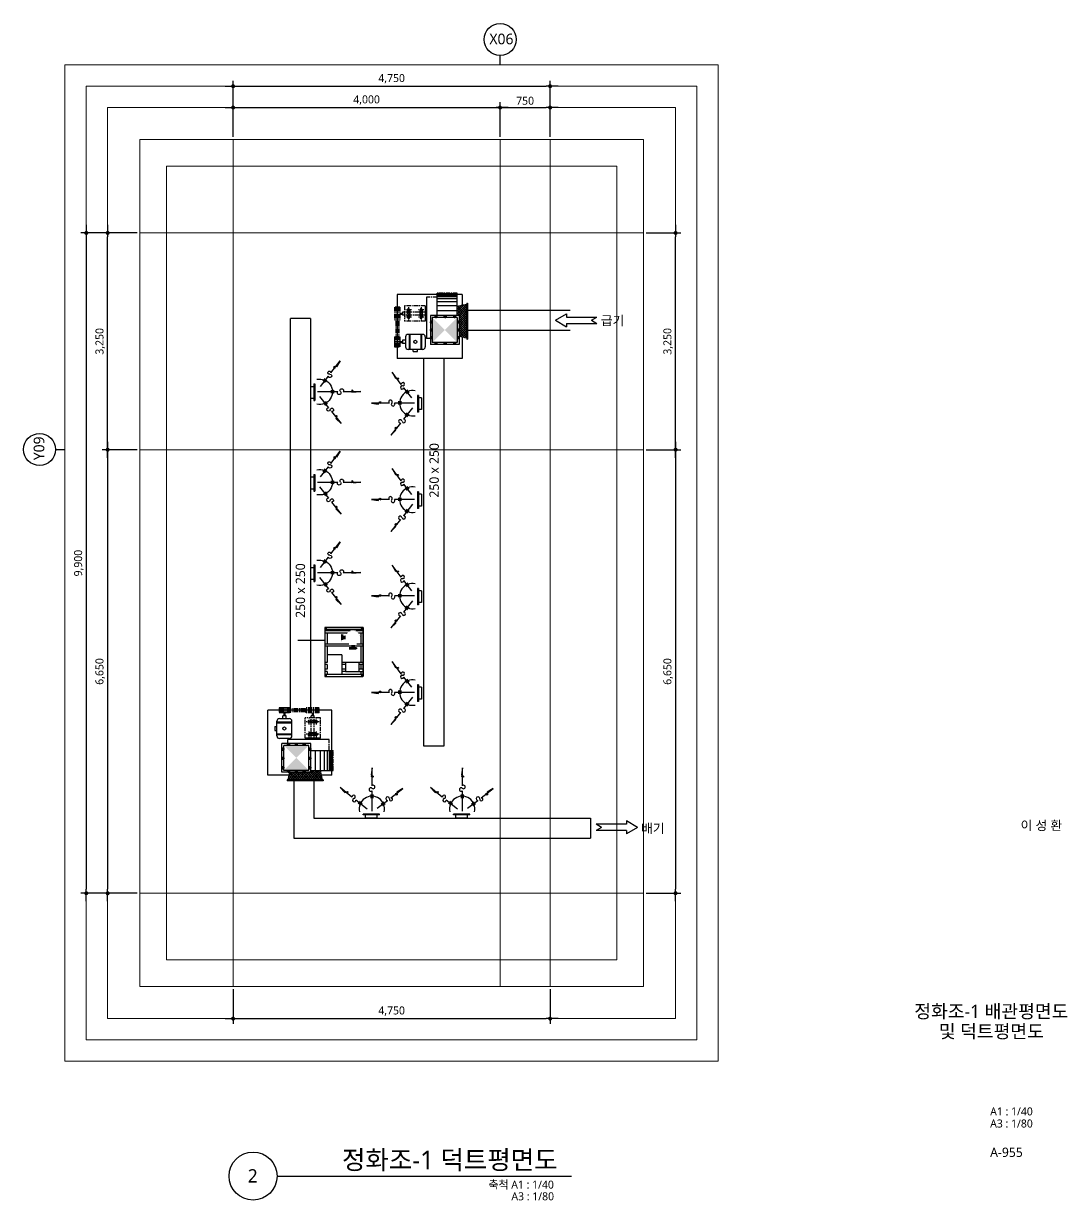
# Model space of a CAD drawing. Header units: millimetres. Extents: x 169673 to 334584, y 156879 to 224061.
# Drawn here: x 318942 to 334584, y 204774 to 222420 of the extents above; entities that cross this region are included whole.
import ezdxf
from ezdxf.enums import TextEntityAlignment as Align

# ---------------------------------------------------------------- set-up
doc = ezdxf.new("R2010")
doc.units = ezdxf.units.MM
doc.header["$LTSCALE"] = 40
doc.header["$MEASUREMENT"] = 0
for name, pattern in [('CEN', [62, 60, -1, 0, -1]), ('CENTER', [2, 1.25, -0.25, 0.25, -0.25]), ('HIDDEN', [2, 1, -1])]:
    doc.linetypes.add(name, pattern=pattern)
doc.layers.get('0').update_dxf_attribs({"linetype": 'CONTINUOUS'})
for name, color, linetype, lineweight in [('A-AXIS-BUBL', 7, 'CONTINUOUS', 25), ('A-AXIS-LINE', 1, 'CEN', 15), ('A-BORD-TEXT', 3, 'CONTINUOUS', 25), ('A-MKXX-NAME', 3, 'CONTINUOUS', 25), ('A-XXXX-SYMB', 7, 'CONTINUOUS', 25), ('A-XXXX-TXT1', 3, 'CONTINUOUS', 25)]:
    doc.layers.add(name, color=color, linetype=linetype, lineweight=lineweight)
for name, color, linetype in [('A-DIMS', 7, 'CONTINUOUS'), ('A-XXXX-TXT2', 3, 'CONTINUOUS'), ('DUCT', 4, 'CONTINUOUS'), ('해성', 4, 'CONTINUOUS')]:
    doc.layers.add(name, color=color, linetype=linetype)
doc.layers.add('A-XXXX-NPLT', color=144, linetype='CONTINUOUS', lineweight=15, plot=False)
doc.styles.add('HY울릉도L', font='')
doc.styles.add('맑은고딕', font='malgun.ttf')
doc.styles.get('HY울릉도L').set_extended_font_data('HYwulM')
doc.dimstyles.new('CDIM', dxfattribs={"dimtxt": 3, "dimasz": 1.5, "dimexe": 2, "dimexo": 1, "dimgap": 1, "dimtad": 1, "dimdec": 0, "dimrnd": 0.5, "dimzin": 0, "dimdsep": 32, "dimlunit": 6, "dimtxsty": 'HY울릉도L', "dimblk1": '_CIDOT', "dimblk2": '_CIDOT', "dimsah": 1, "dimcen": 5.5, "dimclrd": 2, "dimclre": 2, "dimclrt": 7, "dimadec": 0, "dimazin": 0, "dimtfac": 1, "dimtdec": 0, "dimtix": 1, "dimtmove": 2, "dimatfit": 1, "dimldrblk": '_CIDOT', "dimfxl": 1, "dimtolj": 1, "dimtzin": 0, "dimlwd": -1, "dimarcsym": 0})

# ---------------------------------------------------------------- blocks, each defined once
blk = doc.blocks.new('UVTAL')
at = {"color": 4}
for p, q in [((62645, 11356, 0), (62645, 10895, 0)), ((62645, 11356, 0), (63004, 11356, 0)), ((62647, 11353, 0), (63002, 11353, 0)), ((62647, 11353, 0), (62647, 10897, 0)), ((62647, 11335, 0), (63002, 11335, 0)), ((62647, 11325, 0), (62714, 11325, 0)), ((62647, 11304, 0), (62687, 11304, 0)), ((62666, 11335, 0), (62666, 11325, 0)), ((62666, 11304, 0), (62666, 11201, 0)), ((62767, 11325, 0), (63002, 11325, 0)), ((62795, 11304, 0), (63002, 11304, 0)), ((62811, 11271, 0), (62850, 11271, 0)), ((62811, 11260, 0), (62850, 11260, 0)), ((62836, 11271, 0), (62836, 11290, 0)), ((62836, 11281, 0), (62844, 11281, 0)), ((62844, 11239, 0), (62844, 11290, 0)), ((62983, 11335, 0), (62983, 11325, 0)), ((62983, 11304, 0), (62983, 11201, 0)), ((63002, 11353, 0), (63002, 10897, 0)), ((63004, 11356, 0), (63004, 10895, 0)), ((62647, 11201, 0), (62703, 11201, 0)), ((62647, 11180, 0), (63002, 11180, 0)), ((62666, 11180, 0), (62666, 11028, 0)), ((62706, 11165, 0), (62730, 11165, 0)), ((62706, 11165, 0), (62706, 11156, 0)), ((62710, 11165, 0), (62710, 11156, 0)), ((62775, 11156, 0), (62710, 11156, 0)), ((62720, 11165, 0), (62720, 11156, 0)), ((62730, 11190, 0), (62730, 11151, 0)), ((62741, 11190, 0), (62741, 11151, 0)), ((62752, 11190, 0), (62752, 11151, 0)), ((62752, 11165, 0), (62775, 11165, 0)), ((62761, 11165, 0), (62761, 11156, 0)), ((62771, 11165, 0), (62771, 11156, 0)), ((62778, 11201, 0), (63002, 11201, 0)), ((62811, 11249, 0), (62850, 11249, 0)), ((62836, 11239, 0), (62836, 11249, 0)), ((62983, 11180, 0), (62983, 11028, 0)), ((62845, 11100, 0), (62983, 11100, 0)), ((62845, 11100, 0), (62845, 10915, 0)), ((62647, 11028, 0), (62682, 11028, 0)), ((62647, 11008, 0), (62682, 11008, 0)), ((62647, 10964, 0), (62682, 10964, 0)), ((62682, 10944, 0), (62647, 10944, 0)), ((62666, 11008, 0), (62666, 10964, 0)), ((62666, 10944, 0), (62666, 10915, 0)), ((62810, 11028, 0), (62845, 11028, 0)), ((62810, 11008, 0), (62845, 11008, 0)), ((62810, 10964, 0), (62845, 10964, 0)), ((62810, 10944, 0), (62845, 10944, 0)), ((62983, 11028, 0), (63002, 11028, 0)), ((62983, 11008, 0), (62983, 10964, 0)), ((62983, 11008, 0), (63002, 11008, 0)), ((62986, 10986, 0), (62983, 10986, 0)), ((62983, 10964, 0), (63002, 10964, 0)), ((62983, 10944, 0), (62983, 10915, 0)), ((62983, 10944, 0), (63002, 10944, 0)), ((62647, 10915, 0), (63002, 10915, 0)), ((63002, 10897, 0), (62647, 10897, 0))]:
    blk.add_line(p, q, dxfattribs=at)
at = {"color": 4, "elevation": 0}
for points, const_width in [([(62645, 11354), (63004, 11354)], 2.05), ([(62646, 11356), (62646, 10895)], 2.05), ([(62810, 11271), (62836, 11271), (62836, 11295), (62844, 11295), (62844, 11225), (62836, 11225), (62836, 11249), (62810, 11249)], 0.768), ([(63003, 11356), (63003, 10895)], 2.05), ([(62752, 11191), (62752, 11165), (62775, 11165), (62775, 11156), (62706, 11156), (62706, 11165), (62730, 11165), (62730, 11191)], 0.768), ([(62682, 10942), (62810, 10942), (62810, 11029), (62682, 11029), (62682, 10942)], 1.02), ([(62845, 11100), (62983, 11100), (62983, 10915), (62845, 10915), (62845, 11100)], 2.05), ([(62645, 10896), (63004, 10896)], 2.05)]:
    blk.add_lwpolyline(points, dxfattribs=dict(at, const_width=const_width))
at = {"color": 4, "const_width": 0.768, "elevation": 0}
blk.add_lwpolyline([(62671, 11260, -1), (62811, 11260, -3.732051)], format="xyb", dxfattribs=at)
at = {"color": 4, "elevation": 0}
blk.add_lwpolyline([(62682, 10942), (62682, 11029), (62810, 11029), (62810, 10942)], close=True, dxfattribs=at)
at = {"color": 4}
for centre in [(62658, 11343, 0), (62991, 11343, 0), (62658, 10908, 0), (62991, 10908, 0)]:
    blk.add_circle(centre, 4.1, dxfattribs=at)
blk = doc.blocks.new('덕트화살표')
at = {"layer": '해성', "color": 2}
for p, q in [((76299, 21522), (76270, 21570)), ((76270, 21298), (76270, 21570)), ((76299, 21522), (76327, 21570)), ((76327, 21298), (76327, 21570)), ((76299, 21199), (76240, 21298)), ((76240, 21298), (76270, 21298)), ((76299, 21199), (76357, 21298)), ((76327, 21298), (76357, 21298))]:
    blk.add_line(p, q, dxfattribs=at)
blk = doc.blocks.new('급기')
h = blk.add_hatch()
h.set_pattern_fill('ANSI37', color=4, scale=5.515084, angle=270)
h.set_pattern_definition([(315, (-78825.642, 353378.925), (12.3817172, 12.3817172), []), (45, (-78825.642, 353378.925), (-12.3817172, 12.3817172), [])])
h.paths.add_polyline_path([(72978, 25607), (72959, 25523), (73343, 25523), (73319, 25629), (73215, 25629), (73215, 25607)])
at = {"color": 4}
for p, q in [((72733, 25574), (72733, 26304)), ((73452, 26304), (72733, 26304)), ((72975, 26333), (72861, 26333)), ((72975, 26276), (72861, 26276)), ((72974, 26210), (72862, 26210)), ((72937, 26243), (72899, 26243)), ((73254, 26243), (73220, 26243)), ((73452, 25860), (73452, 26304)), ((72810, 26123), (72810, 26076)), ((72834, 26016), (72834, 26182)), ((73003, 26169), (72834, 26169)), ((73003, 26161), (72834, 26161)), ((73003, 26016), (73003, 26182)), ((73003, 26037), (72834, 26037)), ((73003, 26030), (72834, 26030)), ((72974, 25988), (72862, 25988)), ((73422, 25975), (72957, 25975)), ((72957, 25931), (72957, 25975)), ((73323, 25990), (73150, 25990)), ((73277, 26049), (73196, 26049)), ((73277, 26044), (73196, 26044)), ((73277, 26026), (73196, 26026)), ((73277, 26022), (73196, 26022)), ((73215, 25931), (72890, 25931)), ((72890, 25607), (72890, 25931)), ((73193, 25909), (72912, 25909)), ((72912, 25629), (72912, 25909)), ((73193, 25629), (73193, 25909)), ((73215, 25607), (73215, 25931)), ((73215, 25853), (73466, 25853)), ((73267, 25629), (73267, 25853)), ((73325, 25629), (73325, 25853)), ((73369, 25629), (73369, 25853)), ((73402, 25629), (73402, 25853)), ((73424, 25629), (73424, 25853)), ((73441, 25629), (73441, 25853)), ((73452, 25629), (73452, 25853)), ((73460, 25629), (73460, 25853)), ((72970, 25574), (72733, 25574)), ((73215, 25607), (72890, 25607)), ((73193, 25629), (72912, 25629)), ((72959, 25523), (72978, 25607)), ((73215, 25629), (73350, 25629)), ((73319, 25629), (73343, 25523)), ((73452, 25574), (73331, 25574)), ((73350, 25629), (73466, 25629)), ((73452, 25574), (73452, 25629)), ((72948, 25523), (72948, 25512)), ((73354, 25523), (73354, 25512))]:
    blk.add_line(p, q, dxfattribs=at)
at = {"color": 4, "linetype": 'CENTER'}
for p, q in [((72861, 26333), (72861, 26276)), ((73310, 26321), (72861, 26321)), ((73310, 26310), (72861, 26310)), ((73310, 26299), (72861, 26299)), ((73310, 26287), (72861, 26287)), ((72899, 26210), (72899, 26243)), ((72912, 26276), (72912, 26243)), ((72924, 26276), (72924, 26243)), ((72937, 26210), (72937, 26243)), ((72975, 26333), (72975, 26276)), ((73150, 25990), (73150, 26221)), ((73323, 26221), (73150, 26221)), ((73163, 26276), (73163, 26333)), ((73310, 26333), (73163, 26333)), ((73310, 26276), (73163, 26276)), ((73196, 26144), (73196, 26208)), ((73220, 25975), (73220, 26243)), ((73231, 26276), (73231, 26243)), ((73242, 26276), (73242, 26243)), ((73254, 25975), (73254, 26243)), ((73277, 26144), (73277, 26208)), ((73310, 26276), (73310, 26333)), ((73323, 25990), (73323, 26221)), ((72810, 26123), (72834, 26123)), ((72810, 26076), (72834, 26076)), ((73309, 26176), (73164, 26176)), ((73277, 26190), (73196, 26190)), ((73277, 26185), (73196, 26185)), ((73277, 26167), (73196, 26167)), ((73277, 26162), (73196, 26162)), ((73309, 26035), (73164, 26035)), ((73196, 26003), (73196, 26067)), ((73277, 26003), (73277, 26067)), ((73422, 25853), (73422, 25975)), ((72919, 25868), (72884, 25868)), ((72901, 25885), (72901, 25850)), ((72982, 25920), (72947, 25920)), ((72964, 25938), (72964, 25903)), ((73070, 25920), (73035, 25920)), ((73053, 25938), (73053, 25903)), ((73159, 25920), (73123, 25920)), ((73141, 25938), (73141, 25903)), ((73222, 25868), (73186, 25868)), ((73204, 25885), (73204, 25850)), ((73466, 25629), (73466, 25853)), ((72919, 25764), (72884, 25764)), ((72901, 25782), (72901, 25747)), ((72901, 25676), (72901, 25640)), ((73222, 25764), (73186, 25764)), ((73204, 25782), (73204, 25747)), ((73204, 25676), (73204, 25640)), ((72919, 25658), (72884, 25658)), ((72982, 25618), (72947, 25618)), ((72964, 25635), (72964, 25600)), ((73070, 25618), (73035, 25618)), ((73053, 25635), (73053, 25600)), ((73159, 25618), (73123, 25618)), ((73141, 25635), (73141, 25600)), ((73222, 25658), (73186, 25658))]:
    blk.add_line(p, q, dxfattribs=at)
at = {"color": 4, "linetype": 'Continuous'}
for p, q in [((73354, 25523), (72948, 25523)), ((73354, 25512), (72948, 25512))]:
    blk.add_line(p, q, dxfattribs=at)
at = {"color": 4}
for centre, radius in [((72918, 26099), 17.6), ((73196, 26176), 9.09), ((73277, 26176), 9.09), ((73196, 26035), 9.09), ((73277, 26035), 9.09), ((72901, 25868), 6.63), ((72964, 25920), 6.63), ((73053, 25920), 6.63), ((73141, 25920), 6.63), ((73204, 25868), 6.63), ((72901, 25764), 6.63), ((73204, 25764), 6.63), ((72901, 25658), 6.63), ((72964, 25618), 6.63), ((73053, 25618), 6.63), ((73141, 25618), 6.63), ((73204, 25658), 6.63)]:
    blk.add_circle(centre, radius, dxfattribs=at)
for centre, radius, start, end in [((72862, 26182), 28.2, 90, 180), ((72974, 26182), 28.2, 0, 90), ((73196, 26176), 13.6, 90, 270), ((73277, 26176), 13.6, 270, 90), ((72862, 26016), 28.2, 180, 270), ((72974, 26016), 28.2, 270, 0), ((73196, 26035), 13.6, 90, 270), ((73277, 26035), 13.6, 270, 90)]:
    blk.add_arc(centre, radius, start, end, dxfattribs=at)
for points in [[(72912, 25909), (73193, 25909), (73053, 25769)], [(72912, 25629), (73193, 25629), (73053, 25769)]]:
    blk.add_solid(points, dxfattribs=at)
blk = doc.blocks.new('d-sg')
at = {"layer": 'DUCT', "color": 2}
for p, q in [((0, 0), (0, -64)), ((0, 0), (245, 0)), ((245, 0), (245, -64)), ((-49, -64), (294, -64)), ((-49, -64), (-49, -83)), ((-49, -83), (294, -83)), ((294, -64), (294, -83))]:
    blk.add_line(p, q, dxfattribs=at)
at = {"layer": 'DUCT', "color": 6}
for p, q in [((3, -201), (-209, -366)), ((109, -142), (109, -562)), ((207, -185), (443, -371)), ((-278, -419), (-530, -609)), ((-411, -483), (-393, -474)), ((-407, -537), (-411, -483)), ((-393, -474), (-382, -513)), ((-106, -256), (-163, -300)), ((-80, -289), (-138, -334)), ((86, -414), (86, -486)), ((128, -414), (128, -486)), ((311, -297), (368, -342)), ((337, -264), (394, -309)), ((523, -433), (770, -633)), ((-530, -609), (-407, -537)), ((109, -669), (109, -1037)), ((605, -533), (640, -512)), ((618, -548), (605, -533)), ((670, -530), (618, -548)), ((770, -633), (670, -530)), ((82, -865), (86, -845)), ((128, -895), (82, -865)), ((86, -845), (124, -860)), ((109, -1037), (128, -895))]:
    blk.add_line(p, q, dxfattribs=at)
for centre, radius, start, end in [((112, -188), 264, 167.37, 12.63), ((-282, -387), 32.7, 339.0945, 276.9908), ((-216, -401), 36.3, 175.2959, 80.1926), ((479, -368), 36.3, 279.4217, 184.3183), ((488, -439), 35.2, 95.9277, 9.3311), ((85, -643), 36.3, 47.5517, 312.4483), ((134, -589), 36.3, 227.5517, 132.4483)]:
    blk.add_arc(centre, radius, start, end, dxfattribs=at)
blk = doc.blocks.new('_CIDOT')
at = {"color": 0, "linetype": 'ByBlock'}
blk.add_line((2, 0), (-1, 0), dxfattribs=at)
at = {"color": 0, "linetype": 'ByBlock', "const_width": 0.5}
blk.add_lwpolyline([(-0.25, 0, 1), (0.25, 0, 1)], format="xyb", close=True, dxfattribs=at)
blk = doc.blocks.new('*D48')
at = {"layer": 'A-DIMS', "lineweight": -2, "transparency": 16777216}
for p, q in [((322082, 220720), (322082, 221560)), ((326832, 220720), (326832, 221560))]:
    blk.add_line(p, q, dxfattribs=at)
at = {"layer": 'A-DIMS', "transparency": 16777216}
blk.add_line((322142, 221480), (326772, 221480), dxfattribs=at)
at = {"layer": 'A-DIMS', "transparency": 16777216, "xscale": 60, "yscale": 60, "zscale": 60, "rotation": 180}
blk.add_blockref('_CIDOT', (322082, 221480), dxfattribs=at)
at = {"layer": 'A-DIMS', "transparency": 16777216, "xscale": 60, "yscale": 60, "zscale": 60}
blk.add_blockref('_CIDOT', (326832, 221480), dxfattribs=at)
at = {"layer": 'A-DIMS', "color": 3, "transparency": 16777216, "insert": (324457, 221592), "char_height": 120, "attachment_point": 5, "style": '맑은고딕'}
blk.add_mtext('\\A1;4,750', dxfattribs=at)
blk = doc.blocks.new('*D49')
at = {"layer": 'A-DIMS', "lineweight": -2, "transparency": 16777216}
for p, q in [((320642, 219280), (320122, 219280)), ((320642, 216030), (320122, 216030))]:
    blk.add_line(p, q, dxfattribs=at)
at = {"layer": 'A-DIMS', "transparency": 16777216}
blk.add_line((320202, 216090), (320202, 219220), dxfattribs=at)
at = {"layer": 'A-DIMS', "transparency": 16777216, "xscale": 60, "yscale": 60, "zscale": 60}
for p, rotation in [((320202, 219280), 90), ((320202, 216030), 270)]:
    blk.add_blockref('_CIDOT', p, dxfattribs=dict(at, rotation=rotation))
at = {"layer": 'A-DIMS', "color": 3, "transparency": 16777216, "insert": (320090, 217655), "char_height": 120, "attachment_point": 5, "rotation": 90, "style": '맑은고딕'}
blk.add_mtext('\\A1;3,250', dxfattribs=at)
blk = doc.blocks.new('*D50')
at = {"layer": 'A-DIMS', "lineweight": -2, "transparency": 16777216}
for p, q in [((322082, 220720), (322082, 221240)), ((326082, 220720), (326082, 221240))]:
    blk.add_line(p, q, dxfattribs=at)
at = {"layer": 'A-DIMS', "transparency": 16777216}
blk.add_line((322142, 221160), (326022, 221160), dxfattribs=at)
at = {"layer": 'A-DIMS', "transparency": 16777216, "xscale": 60, "yscale": 60, "zscale": 60, "rotation": 180}
blk.add_blockref('_CIDOT', (322082, 221160), dxfattribs=at)
at = {"layer": 'A-DIMS', "transparency": 16777216, "xscale": 60, "yscale": 60, "zscale": 60}
blk.add_blockref('_CIDOT', (326082, 221160), dxfattribs=at)
at = {"layer": 'A-DIMS', "color": 3, "transparency": 16777216, "insert": (324082, 221272), "char_height": 120, "attachment_point": 5, "style": '맑은고딕'}
blk.add_mtext('\\A1;4,000', dxfattribs=at)
blk = doc.blocks.new('*D51')
at = {"layer": 'A-DIMS', "lineweight": -2, "transparency": 16777216}
for p, q in [((326082, 220720), (326082, 221240)), ((326832, 220720), (326832, 221240))]:
    blk.add_line(p, q, dxfattribs=at)
at = {"layer": 'A-DIMS', "transparency": 16777216}
blk.add_line((326142, 221160), (326772, 221160), dxfattribs=at)
at = {"layer": 'A-DIMS', "transparency": 16777216, "xscale": 60, "yscale": 60, "zscale": 60, "rotation": 180}
blk.add_blockref('_CIDOT', (326082, 221160), dxfattribs=at)
at = {"layer": 'A-DIMS', "transparency": 16777216, "xscale": 60, "yscale": 60, "zscale": 60}
blk.add_blockref('_CIDOT', (326832, 221160), dxfattribs=at)
at = {"layer": 'A-DIMS', "color": 3, "transparency": 16777216, "insert": (326457, 221262), "char_height": 120, "attachment_point": 5, "style": '맑은고딕'}
blk.add_mtext('\\A1;750', dxfattribs=at)
blk = doc.blocks.new('*D52')
at = {"layer": 'A-DIMS', "lineweight": -2, "transparency": 16777216}
for p, q in [((320642, 216030), (320122, 216030)), ((320642, 209380), (320122, 209380))]:
    blk.add_line(p, q, dxfattribs=at)
at = {"layer": 'A-DIMS', "transparency": 16777216}
blk.add_line((320202, 215970), (320202, 209440), dxfattribs=at)
at = {"layer": 'A-DIMS', "transparency": 16777216, "xscale": 60, "yscale": 60, "zscale": 60}
for p, rotation in [((320202, 216030), 90), ((320202, 209380), 270)]:
    blk.add_blockref('_CIDOT', p, dxfattribs=dict(at, rotation=rotation))
at = {"layer": 'A-DIMS', "color": 3, "transparency": 16777216, "insert": (320090, 212705), "char_height": 120, "attachment_point": 5, "rotation": 90, "style": '맑은고딕'}
blk.add_mtext('\\A1;6,650', dxfattribs=at)
blk = doc.blocks.new('*D53')
at = {"layer": 'A-DIMS', "lineweight": -2, "transparency": 16777216}
for p, q in [((320642, 219280), (319802, 219280)), ((320642, 209380), (319802, 209380))]:
    blk.add_line(p, q, dxfattribs=at)
at = {"layer": 'A-DIMS', "transparency": 16777216}
blk.add_line((319882, 219220), (319882, 209440), dxfattribs=at)
at = {"layer": 'A-DIMS', "transparency": 16777216, "xscale": 60, "yscale": 60, "zscale": 60}
for p, rotation in [((319882, 219280), 90), ((319882, 209380), 270)]:
    blk.add_blockref('_CIDOT', p, dxfattribs=dict(at, rotation=rotation))
at = {"layer": 'A-DIMS', "color": 3, "transparency": 16777216, "insert": (319770, 214330), "char_height": 120, "attachment_point": 5, "rotation": 90, "style": '맑은고딕'}
blk.add_mtext('\\A1;9,900', dxfattribs=at)
blk = doc.blocks.new('*D54')
at = {"layer": 'A-DIMS', "lineweight": -2, "transparency": 16777216}
for p, q in [((322082, 207940), (322082, 207420)), ((326832, 207940), (326832, 207420))]:
    blk.add_line(p, q, dxfattribs=at)
at = {"layer": 'A-DIMS', "transparency": 16777216}
blk.add_line((322142, 207500), (326772, 207500), dxfattribs=at)
at = {"layer": 'A-DIMS', "transparency": 16777216, "xscale": 60, "yscale": 60, "zscale": 60, "rotation": 180}
blk.add_blockref('_CIDOT', (322082, 207500), dxfattribs=at)
at = {"layer": 'A-DIMS', "transparency": 16777216, "xscale": 60, "yscale": 60, "zscale": 60}
blk.add_blockref('_CIDOT', (326832, 207500), dxfattribs=at)
at = {"layer": 'A-DIMS', "color": 3, "transparency": 16777216, "insert": (324457, 207612), "char_height": 120, "attachment_point": 5, "style": '맑은고딕'}
blk.add_mtext('\\A1;4,750', dxfattribs=at)
blk = doc.blocks.new('*D55')
at = {"layer": 'A-DIMS', "lineweight": -2, "transparency": 16777216}
for p, q in [((328272, 219280), (328792, 219280)), ((328272, 216030), (328792, 216030))]:
    blk.add_line(p, q, dxfattribs=at)
at = {"layer": 'A-DIMS', "transparency": 16777216}
blk.add_line((328712, 216090), (328712, 219220), dxfattribs=at)
at = {"layer": 'A-DIMS', "transparency": 16777216, "xscale": 60, "yscale": 60, "zscale": 60}
for p, rotation in [((328712, 219280), 90), ((328712, 216030), 270)]:
    blk.add_blockref('_CIDOT', p, dxfattribs=dict(at, rotation=rotation))
at = {"layer": 'A-DIMS', "color": 3, "transparency": 16777216, "insert": (328600, 217655), "char_height": 120, "attachment_point": 5, "rotation": 90, "style": '맑은고딕'}
blk.add_mtext('\\A1;3,250', dxfattribs=at)
blk = doc.blocks.new('*D56')
at = {"layer": 'A-DIMS', "lineweight": -2, "transparency": 16777216}
for p, q in [((328272, 216030), (328792, 216030)), ((328272, 209380), (328792, 209380))]:
    blk.add_line(p, q, dxfattribs=at)
at = {"layer": 'A-DIMS', "transparency": 16777216}
blk.add_line((328712, 215970), (328712, 209440), dxfattribs=at)
at = {"layer": 'A-DIMS', "transparency": 16777216, "xscale": 60, "yscale": 60, "zscale": 60}
for p, rotation in [((328712, 216030), 90), ((328712, 209380), 270)]:
    blk.add_blockref('_CIDOT', p, dxfattribs=dict(at, rotation=rotation))
at = {"layer": 'A-DIMS', "color": 3, "transparency": 16777216, "insert": (328600, 212705), "char_height": 120, "attachment_point": 5, "rotation": 90, "style": '맑은고딕'}
blk.add_mtext('\\A1;6,650', dxfattribs=at)

msp = doc.modelspace()

# ---------------------------------------------------------------- linework, layer by layer
at = {"color": 2}
for p, q in [((325597, 218121.1), (327133, 218121.1)), ((322944, 212086.2), (322944, 217998.6)), ((323244, 217998.6), (323244, 212086.2)), ((325597, 217821.1), (327133, 217821.1)), ((324938.3, 211586.6), (324938.3, 217399.7)), ((325238.3, 217399.7), (325238.3, 211586.6)), ((322991.8, 211066.1), (322991.8, 210207.7)), ((323291.8, 211066.1), (323291.8, 210507.7)), ((323291.8, 210507.7), (327435.7, 210507.7)), ((322991.8, 210207.7), (327435.7, 210207.7))]:
    msp.add_line(p, q, dxfattribs=at)
at = {"color": 3}
msp.add_line((323454.1, 213171.9, 0), (323051.8, 213171.9, 0), dxfattribs=at)
at = {"color": 2}
for points in [[(323244, 217998.6), (322944, 217998.6)], [(325238.3, 211586.6), (324938.3, 211586.6)], [(327435.7, 210507.7), (327435.7, 210207.7)]]:
    msp.add_lwpolyline(points, dxfattribs=at)
at = {"layer": 'A-AXIS-BUBL', "ltscale": 0.2}
for p, q in [((326081.9, 221800), (326081.9, 221940)), ((319561.9, 216030), (319421.9, 216030))]:
    msp.add_line(p, q, dxfattribs=at)
for centre in [(326084.3, 222180), (319181.9, 216032.4)]:
    msp.add_circle(centre, 240, dxfattribs=at)
at = {"layer": 'A-AXIS-LINE', "ltscale": 50}
for p, q in [((322081.9, 220680), (322081.9, 207980)), ((326081.9, 207980), (326081.9, 220680)), ((326831.9, 207980), (326831.9, 220680)), ((328231.9, 219280), (320681.9, 219280)), ((328231.9, 216030), (320681.9, 216030)), ((320681.9, 209380), (328231.9, 209380))]:
    msp.add_line(p, q, dxfattribs=at)
at = {"layer": 'A-XXXX-NPLT'}
for points in [[(329351.9, 221800), (319561.9, 221800), (319561.9, 206860), (329351.9, 206860)], [(329031.9, 221480), (319881.9, 221480), (319881.9, 207180), (329031.9, 207180)], [(328711.9, 221160), (320201.9, 221160), (320201.9, 207500), (328711.9, 207500)], [(328231.9, 220680), (320681.9, 220680), (320681.9, 207980), (328231.9, 207980)], [(327831.9, 220280), (321081.9, 220280), (321081.9, 208380), (327831.9, 208380)]]:
    msp.add_lwpolyline(points, close=True, dxfattribs=at)
at = {"layer": 'A-XXXX-SYMB'}
msp.add_line((322740.6, 205140), (327153.9, 205140), dxfattribs=at)
msp.add_circle((322380.6, 205140), 360, dxfattribs=at)

# ---------------------------------------------------------------- block references
at = {"yscale": 1.666666666666667, "zscale": 1.666666666666667}
for p, xscale, rotation in [((291581.5, 345136), 1.666666666666667, 270), ((363471.5, 337532, 0), -1.666666666666667, 90)]:
    msp.add_blockref('덕트화살표', p, dxfattribs=dict(at, xscale=xscale, rotation=rotation))
at = {"linetype": 'HIDDEN', "xscale": -1.6, "yscale": 1.6, "zscale": 1.6}
msp.add_blockref('UVTAL', (424261.6, 195195.4, 0), dxfattribs=at)
at = {"layer": '해성', "xscale": 1.333333333333333, "yscale": 1.333333333333333, "zscale": 1.333333333333333, "rotation": 89.99999999999999}
msp.add_blockref('급기', (359612.4, 120422.7), dxfattribs=at)
at = {"layer": '해성', "color": 7, "yscale": 0.7244897959183674, "zscale": 0.7244897959183674}
for p, xscale, rotation in [((323244, 216980), -0.7244897959183674, 90), ((324905.2, 216808.2), 0.7244897959183674, 270), ((323244, 215623.2), -0.7244897959183674, 90), ((324905.2, 215362), 0.7244897959183674, 270), ((323244, 214266.3), -0.7244897959183674, 90), ((324905.2, 213915.9), 0.7244897959183674, 270), ((324905.2, 212469.7), 0.7244897959183674, 270), ((324242.1, 210507.7), 0.7244897959183674, 180), ((325595.7, 210507.7), 0.7244897959183674, 180)]:
    msp.add_blockref('d-sg', p, dxfattribs=dict(at, xscale=xscale, rotation=rotation))
at = {"layer": '해성', "xscale": 1.333333333333333, "yscale": 1.333333333333333, "zscale": 1.333333333333333}
msp.add_blockref('급기', (225626.5, 177050.7), dxfattribs=at)

# ---------------------------------------------------------------- texts
at = {"layer": 'A-BORD-TEXT', "style": '맑은고딕'}
msp.add_text('이 성 환', height=140, dxfattribs=at).set_placement((334503.5, 210327), align=Align.RIGHT)
for s, p in [('정화조-1 배관평면도', (333443.1, 207609.2)), ('및 덕트평면도', (333443.1, 207309.2))]:
    msp.add_text(s, height=200, dxfattribs=at).set_placement(p, align=Align.MIDDLE_CENTER)
for s, height, p in [('A1 : 1/40', 120, (333425.9, 206048.9)), ('A3 : 1/80', 120, (333425.9, 205867.5)), ('A-955', 140, (333425.9, 205426.1))]:
    msp.add_text(s, height=height, dxfattribs=at).set_placement(p)
at = {"layer": 'A-MKXX-NAME', "style": '맑은고딕'}
for s, p in [('급기', (327592.3, 217896.3)), ('배기', (328195.1, 210282.2, 0))]:
    msp.add_text(s, height=140, dxfattribs=at).set_placement(p)
for p in [(325164.1, 215312.3, 0), (323160.1, 213509.8, 0)]:
    msp.add_text('250 x 250', height=140, rotation=90, dxfattribs=at).set_placement(p)
at = {"layer": 'A-XXXX-TXT1', "style": '맑은고딕'}
msp.add_text('정화조-1 덕트평면도', height=280, dxfattribs=at).set_placement((326944.6, 205158.1), align=Align.BOTTOM_RIGHT)
msp.add_text('2', height=200, dxfattribs=at).set_placement((322376, 205144.3), align=Align.MIDDLE)
for s, p in [('축척 A1 : 1/40', (326888.6, 205071.1)), ('A3 : 1/80', (326890.8, 204896))]:
    msp.add_text(s, height=120, dxfattribs=at).set_placement(p, align=Align.TOP_RIGHT)
at = {"layer": 'A-XXXX-TXT2', "ltscale": 0.2, "style": '맑은고딕'}
msp.add_text('X06', height=160, dxfattribs=at).set_placement((326102.4, 222188.8), align=Align.MIDDLE)
msp.add_text('Y09', height=160, rotation=90, dxfattribs=at).set_placement((319173.1, 216050.5), align=Align.MIDDLE)

# ---------------------------------------------------------------- dimensions: what is measured, and where the dimension line sits
at = {"layer": 'A-DIMS'}
for base, p1, p2, picture, middle in [((326831.9, 221480), (322081.9, 220680), (326831.9, 220680), '*D48', (324456.9, 221592.1)), ((326081.9, 221160), (322081.9, 220680), (326081.9, 220680), '*D50', (324081.9, 221272.1)), ((326831.9, 221160), (326081.9, 220680), (326831.9, 220680), '*D51', (326456.9, 221262)), ((326831.9, 207500), (322081.9, 207980), (326831.9, 207980), '*D54', (324456.9, 207612.1))]:
    dim = msp.add_linear_dim(base=base, p1=p1, p2=p2, dimstyle='CDIM', override={"dimscale": 40, "dimtxsty": '맑은고딕', "dimclrd": 256, "dimclre": 256, "dimclrt": 3}, dxfattribs=at)
    dim.commit()
    dim.dimension.update_dxf_attribs({"geometry": picture, "text_midpoint": middle})
for base, p1, p2, angle, picture, middle in [((319881.9, 209380), (320681.9, 219280), (320681.9, 209380), 90, '*D53', (319769.9, 214330)), ((320201.9, 219280), (320681.9, 216030), (320681.9, 219280), 270, '*D49', (320089.9, 217655)), ((328711.9, 219280), (328231.9, 216030), (328231.9, 219280), 270, '*D55', (328599.9, 217655)), ((320201.9, 209380), (320681.9, 216030), (320681.9, 209380), 90, '*D52', (320089.9, 212705)), ((328711.9, 209380), (328231.9, 216030), (328231.9, 209380), 90, '*D56', (328599.9, 212705))]:
    dim = msp.add_linear_dim(base=base, p1=p1, p2=p2, angle=angle, dimstyle='CDIM', override={"dimscale": 40, "dimtxsty": '맑은고딕', "dimclrd": 256, "dimclre": 256, "dimclrt": 3}, dxfattribs=at)
    dim.commit()
    dim.dimension.update_dxf_attribs({"geometry": picture, "text_midpoint": middle})

doc.saveas('drawing.dxf')
